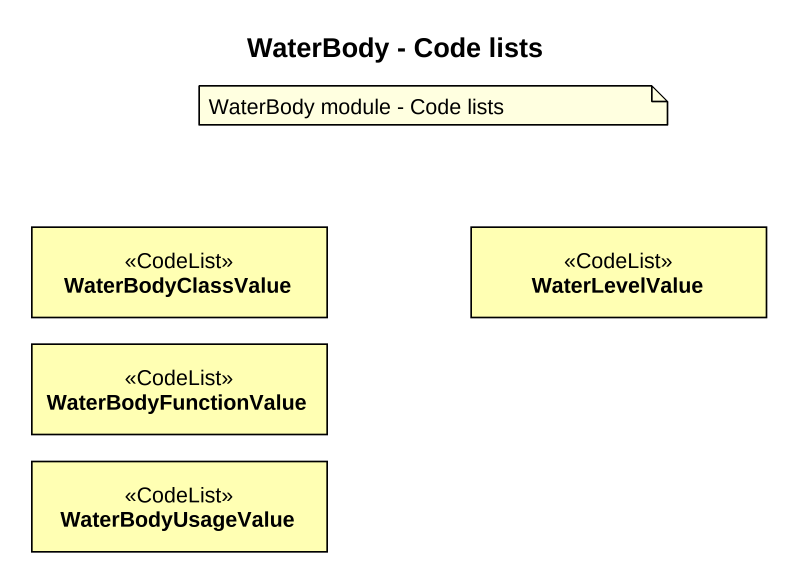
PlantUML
@startuml
title WaterBody - Code lists
hide circle
hide empty members
class WaterBodyClassValue <<CodeList>> #FFFFB3
class WaterLevelValue <<CodeList>> #FFFFB3
class WaterBodyFunctionValue <<CodeList>> #FFFFB3
class WaterBodyUsageValue <<CodeList>> #FFFFB3
note as N1
  WaterBody module - Code lists
end note
@enduml
